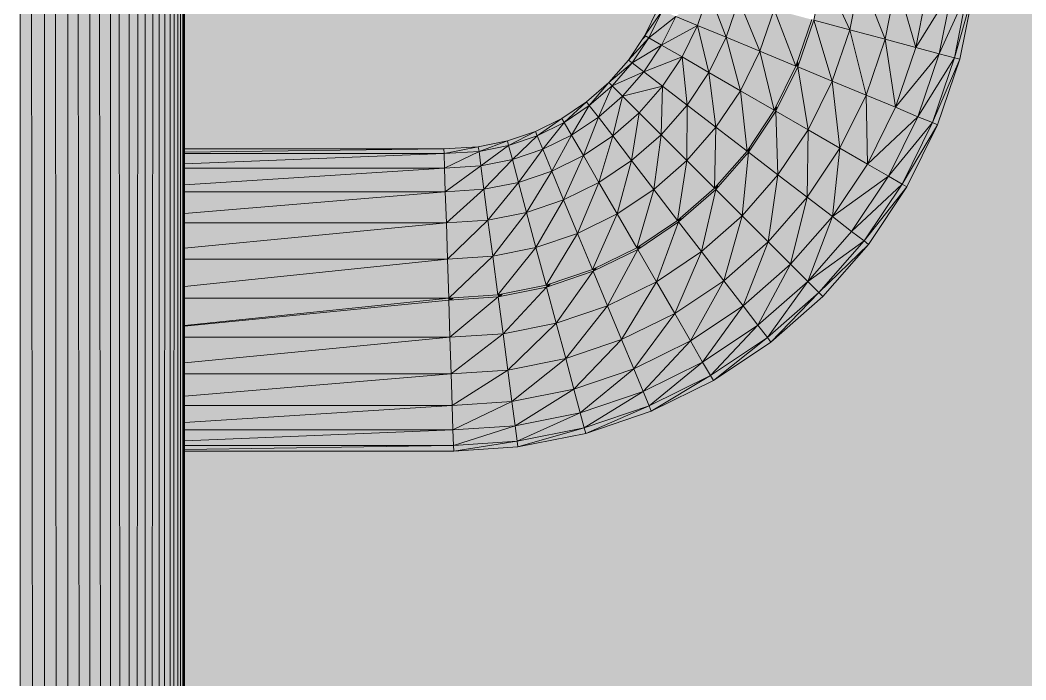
# Model space of a CAD drawing. Header units: millimetres. Extents: x 365175 to 2667127, y -330297 to -162108.
# Drawn here: x 1985250.2 to 1985314.1, y -326649.9 to -326608 of the extents above; entities that cross this region are included whole.
import ezdxf

# ---------------------------------------------------------------- set-up
doc = ezdxf.new("R2010")
doc.units = ezdxf.units.MM
doc.header["$MEASUREMENT"] = 0

# ---------------------------------------------------------------- blocks, each defined once
blk = doc.blocks.new('Élément de coupe_783_2', base_point=(2255931.67, -327094.361))
at = {"linetype": 'Continuous', "lineweight": 0, "true_color": 0x000000}
h = blk.add_hatch(color=18, dxfattribs=at)
h.paths.add_polyline_path([(1985260.66, -325994.361), (1985260.66, -326099.361), (1985272.66, -326099.361), (1985272.66, -326279.361), (1985260.66, -326279.361), (1985260.66, -326616.162), (1985277.148, -326616.162), (1985279.332, -326616.018), (1985281.18, -326615.651), (1985282.968, -326615.046), (1985284.648, -326614.215), (1985286.208, -326613.169), (1985287.624, -326611.929), (1985288.872, -326610.515), (1985289.916, -326608.951), (1985290.744, -326607.264), (1985291.344, -326605.483), (1985291.716, -326603.638), (1985291.86, -326601.447), (1985291.86, -326574.361), (1985289.46, -326574.361), (1985289.46, -326478.361), (1985313.46, -326478.361), (1985313.46, -326574.361), (1985311.06, -326574.361), (1985311.06, -326602.075), (1985310.796, -326606.149), (1985309.932, -326610.462), (1985308.516, -326614.627), (1985306.572, -326618.571), (1985304.136, -326622.227), (1985301.232, -326625.534), (1985297.92, -326628.433), (1985294.272, -326630.877), (1985290.324, -326632.822), (1985286.16, -326634.235), (1985281.852, -326635.093), (1985277.772, -326635.36), (1985260.66, -326635.36), (1985260.66, -327094.361), (1986615.44, -327094.361), (1986615.44, -326938.494), (1986522.111, -326937.548), (1986521.946, -326937.931), (1986462.496, -327009.711), (1986385.226, -327061.801), (1986296.396, -327089.981), (1986203.226, -327091.951), (1986113.276, -327067.561), (1986033.866, -327018.801), (1985971.436, -326949.611), (1985962.91, -326931.876), (1985887.466, -326931.111), (1985763.567, -326940.933), (1985763.146, -326942.851), (1985731.736, -326957.471), (1985647.646, -326952.761), (1985576.446, -326936.941), (1985552.367, -326932.249), (1985544.953, -326930.976), (1985505.366, -326930.961), (1985518.587, -326929.149), (1985503.256, -326930.461), (1985494.726, -326770.151), (1985443.986, -326726.381), (1985443.986, -326726.151), (1985446.763, -326631.145), (1985444.656, -326596.641), (1985516.032, -326577.467), (1985533.385, -326571.601), (1985619.656, -326305.981), (1985659.936, -326238.931), (1985873.876, -326164.161), (1986148.476, -326069.601), (1986517.516, -326018.481), (1986597.936, -326006.251), (1986615.44, -325995.949), (1986615.44, -325994.361), (1985325.46, -325994.361), (1985325.46, -326013.63), (1985326.66, -326013.63), (1985326.66, -326114.795), (1985330.26, -326114.795), (1985330.26, -326306.403), (1985325.46, -326306.403), (1985325.46, -326307.637), (1985306.26, -326307.637), (1985306.26, -326324.05), (1985296.66, -326324.05), (1985296.66, -326097.148), (1985300.26, -326097.148), (1985300.26, -326013.63), (1985301.46, -326013.63), (1985301.46, -325994.361)])
h.paths.add_polyline_path([(1985428.916, -326737.621), (1985429.316, -326725.341), (1985433.606, -326629.821), (1985434.596, -326618.421), (1985439.576, -326622.131), (1985443.896, -326619.521), (1985443.566, -326630.261), (1985441.376, -326730.561), (1985440.626, -326739.351), (1985434.816, -326740.941)], flags=0)
blk = doc.blocks.new('Élément de coupe_818_2', base_point=(2255931.67, -327094.361))
at = {"linetype": 'Continuous', "lineweight": 0, "true_color": 0x000000}
for points in [[(1985250.22, -327094.361), (1985251.627, -327094.361), (1985250.478, -326279.361), (1985250.22, -326279.361)], [(1985251.768, -326279.361), (1985250.478, -326279.361), (1985251.627, -327094.361), (1985251.768, -327094.361)], [(1985251.768, -326279.361), (1985251.768, -327094.361), (1985253.121, -327094.361), (1985252.016, -326279.361)], [(1985253.256, -326279.361), (1985252.016, -326279.361), (1985253.121, -327094.361), (1985253.256, -327094.361)], [(1985253.256, -326279.361), (1985253.256, -327094.361), (1985254.532, -327094.361), (1985253.49, -326279.361)], [(1985253.49, -326279.361), (1985254.532, -327094.361), (1985254.66, -327094.361), (1985254.66, -326279.361)], [(1985254.66, -326279.361), (1985254.66, -327094.361), (1985255.849, -327094.361), (1985254.878, -326279.361)], [(1985255.968, -326279.361), (1985254.878, -326279.361), (1985255.849, -327094.361), (1985255.968, -327094.361)], [(1985255.968, -326279.361), (1985255.968, -327094.361), (1985257.037, -327094.361), (1985256.164, -326279.361)], [(1985256.164, -326279.361), (1985257.037, -327094.361), (1985257.144, -327094.361), (1985257.144, -326279.361)], [(1985257.144, -326279.361), (1985257.144, -327094.361), (1985257.238, -327094.361), (1985258.004, -326279.361)], [(1985257.238, -327094.361), (1985258.176, -327094.361), (1985258.176, -326279.361), (1985258.004, -326279.361)], [(1985258.176, -326279.361), (1985258.176, -327094.361), (1985258.256, -327094.361), (1985258.906, -326279.361)], [(1985258.256, -327094.361), (1985259.052, -327094.361), (1985259.052, -326279.361), (1985258.906, -326279.361)], [(1985259.632, -326279.361), (1985259.052, -326279.361), (1985259.052, -327094.361), (1985259.116, -327094.361)], [(1985259.632, -326279.361), (1985259.116, -327094.361), (1985259.748, -327094.361), (1985259.748, -326279.361)], [(1985259.748, -326279.361), (1985259.748, -327094.361), (1985259.794, -327094.361), (1985260.168, -326279.361)], [(1985260.168, -326279.361), (1985259.794, -327094.361), (1985260.252, -327094.361), (1985260.252, -326279.361)], [(1985260.502, -326279.361), (1985260.252, -326279.361), (1985260.252, -327094.361), (1985260.28, -327094.361)], [(1985260.502, -326279.361), (1985260.28, -327094.361), (1985260.552, -327094.361), (1985260.552, -326279.361)], [(1985260.552, -326279.361), (1985260.562, -327094.361), (1985260.642, -326279.361)], [(1985260.642, -326279.361), (1985260.562, -327094.361), (1985260.66, -327094.361), (1985260.66, -326279.361)]]:
    blk.add_hatch(color=18, dxfattribs=at).paths.add_polyline_path(points)
at = {"color": 7, "linetype": 'Continuous', "lineweight": 20}
for p, q in [((1985250.22, -327094.361), (1985250.22, -326279.361)), ((1985250.478, -326279.361), (1985251.627, -327094.361)), ((1985251.768, -327094.361), (1985251.768, -326279.361)), ((1985252.016, -326279.361), (1985253.121, -327094.361)), ((1985253.256, -327094.361), (1985253.256, -326279.361)), ((1985253.49, -326279.361), (1985254.532, -327094.361)), ((1985254.66, -327094.361), (1985254.66, -326279.361)), ((1985254.878, -326279.361), (1985255.849, -327094.361)), ((1985255.968, -327094.361), (1985255.968, -326279.361)), ((1985256.164, -326279.361), (1985257.037, -327094.361)), ((1985257.144, -327094.361), (1985257.144, -326279.361)), ((1985258.004, -326279.361), (1985257.238, -327094.361)), ((1985258.176, -327094.361), (1985258.176, -326279.361)), ((1985258.906, -326279.361), (1985258.256, -327094.361)), ((1985259.052, -327094.361), (1985259.052, -326279.361)), ((1985259.632, -326279.361), (1985259.116, -327094.361)), ((1985259.748, -327094.361), (1985259.748, -326279.361)), ((1985260.168, -326279.361), (1985259.794, -327094.361)), ((1985260.252, -327094.361), (1985260.252, -326279.361)), ((1985260.502, -326279.361), (1985260.28, -327094.361)), ((1985260.552, -327094.361), (1985260.552, -326279.361)), ((1985260.642, -326279.361), (1985260.562, -327094.361)), ((1985260.66, -327094.361), (1985260.66, -326279.361))]:
    blk.add_line(p, q, dxfattribs=at)
blk = doc.blocks.new('Élément de coupe_823_2', base_point=(2255931.67, -327094.361))
at = {"linetype": 'Continuous', "lineweight": 0, "true_color": 0x000000}
for points in [[(1985302.936, -326608.586), (1985301.256, -326604.894), (1985300.644, -326607.973)], [(1985302.936, -326608.586), (1985303.608, -326605.203), (1985301.256, -326604.894)], [(1985305.18, -326609.19), (1985303.608, -326605.203), (1985302.936, -326608.586)], [(1985303.608, -326605.203), (1985305.18, -326609.19), (1985305.912, -326605.507)], [(1985305.18, -326609.19), (1985307.124, -326609.711), (1985305.912, -326605.507)], [(1985307.916, -326605.77), (1985305.912, -326605.507), (1985307.124, -326609.711)], [(1985307.916, -326605.77), (1985307.124, -326609.711), (1985309.452, -326605.973)], [(1985309.452, -326605.973), (1985307.124, -326609.711), (1985308.624, -326610.113)], [(1985310.436, -326606.102), (1985309.452, -326605.973), (1985308.624, -326610.113)], [(1985293.264, -326608.309), (1985293.984, -326606.19), (1985291.884, -326607.734)], [(1985293.984, -326606.19), (1985293.264, -326608.309), (1985295.088, -326609.064)], [(1985295.088, -326609.064), (1985295.892, -326606.7), (1985293.984, -326606.19)], [(1985309.584, -326610.369), (1985310.436, -326606.102), (1985308.624, -326610.113)], [(1985310.436, -326606.102), (1985309.584, -326610.369), (1985310.796, -326606.149)], [(1985310.796, -326606.149), (1985309.584, -326610.369), (1985309.932, -326610.462)], [(1985291.02, -326607.377), (1985290.744, -326607.264), (1985289.916, -326608.951)], [(1985291.02, -326607.377), (1985290.744, -326607.264), (1985289.916, -326608.951)], [(1985297.224, -326609.947), (1985295.892, -326606.7), (1985295.088, -326609.064)], [(1985298.124, -326607.297), (1985295.892, -326606.7), (1985297.224, -326609.947)], [(1985299.516, -326610.898), (1985298.124, -326607.297), (1985297.224, -326609.947)], [(1985299.516, -326610.898), (1985300.524, -326607.941), (1985298.124, -326607.297)], [(1985290.168, -326609.099), (1985291.02, -326607.377), (1985289.916, -326608.951)], [(1985290.003, -326609.002), (1985291.02, -326607.377), (1985289.916, -326608.951)], [(1985291.884, -326607.734), (1985291.02, -326607.377), (1985290.168, -326609.099)], [(1985290.972, -326609.565), (1985291.884, -326607.734), (1985290.168, -326609.099)], [(1985293.264, -326608.309), (1985291.884, -326607.734), (1985290.972, -326609.565)], [(1985300.524, -326607.941), (1985299.607, -326610.633), (1985299.678, -326610.821), (1985300.644, -326607.973)], [(1985300.524, -326607.941), (1985299.607, -326610.633), (1985299.678, -326610.821), (1985300.644, -326607.973)], [(1985292.28, -326610.316), (1985293.264, -326608.309), (1985290.972, -326609.565)], [(1985293.264, -326608.309), (1985292.28, -326610.316), (1985293.984, -326611.303)], [(1985293.984, -326611.303), (1985295.088, -326609.064), (1985293.264, -326608.309)], [(1985299.636, -326610.945), (1985301.82, -326611.853), (1985300.644, -326607.973)], [(1985300.644, -326607.973), (1985301.82, -326611.853), (1985302.936, -326608.586)], [(1985301.82, -326611.853), (1985303.98, -326612.745), (1985302.936, -326608.586)], [(1985305.18, -326609.19), (1985302.936, -326608.586), (1985303.98, -326612.745)], [(1985290.168, -326609.099), (1985289.916, -326608.951), (1985288.872, -326610.515)], [(1985289.1, -326610.695), (1985290.168, -326609.099), (1985288.872, -326610.515)], [(1985290.972, -326609.565), (1985290.168, -326609.099), (1985289.1, -326610.695)], [(1985290.003, -326609.002), (1985289.916, -326608.951), (1985289.573, -326609.465), (1985289.725, -326609.286)], [(1985295.988, -326612.457), (1985295.088, -326609.064), (1985293.984, -326611.303)], [(1985297.224, -326609.947), (1985295.088, -326609.064), (1985295.988, -326612.457)], [(1985303.98, -326612.745), (1985305.84, -326613.515), (1985305.18, -326609.19)], [(1985307.124, -326609.711), (1985305.18, -326609.19), (1985305.84, -326613.515)], [(1985289.844, -326611.262), (1985290.972, -326609.565), (1985289.1, -326610.695)], [(1985289.844, -326611.262), (1985292.28, -326610.316), (1985290.972, -326609.565)], [(1985307.124, -326609.711), (1985305.84, -326613.515), (1985308.624, -326610.113)], [(1985291.032, -326612.177), (1985292.28, -326610.316), (1985289.844, -326611.262)], [(1985292.28, -326610.316), (1985291.032, -326612.177), (1985292.604, -326613.378)], [(1985292.604, -326613.378), (1985293.984, -326611.303), (1985292.28, -326610.316)], [(1985298.136, -326613.699), (1985297.224, -326609.947), (1985295.988, -326612.457)], [(1985298.136, -326613.699), (1985299.516, -326610.898), (1985297.224, -326609.947)], [(1985308.624, -326610.113), (1985305.84, -326613.515), (1985307.268, -326614.11)], [(1985308.624, -326610.113), (1985307.268, -326614.11), (1985309.584, -326610.369)], [(1985309.584, -326610.369), (1985307.268, -326614.11), (1985308.192, -326614.489)], [(1985308.192, -326614.489), (1985309.932, -326610.462), (1985309.584, -326610.369)], [(1985309.932, -326610.462), (1985308.192, -326614.489), (1985308.516, -326614.627)], [(1985287.624, -326611.929), (1985289.1, -326610.695), (1985288.872, -326610.515)], [(1985289.1, -326610.695), (1985287.624, -326611.929), (1985287.84, -326612.139)], [(1985287.84, -326612.139), (1985289.844, -326611.262), (1985289.1, -326610.695)], [(1985300.296, -326614.946), (1985299.636, -326610.945), (1985298.244, -326613.761)], [(1985299.516, -326610.898), (1985298.261, -326613.445), (1985298.307, -326613.634), (1985299.635, -326610.947)], [(1985299.516, -326610.898), (1985298.261, -326613.445), (1985298.307, -326613.634), (1985299.635, -326610.947)], [(1985299.516, -326610.898), (1985299.636, -326610.945), (1985299.678, -326610.821), (1985299.607, -326610.633)], [(1985299.516, -326610.898), (1985299.636, -326610.945), (1985299.678, -326610.821), (1985299.607, -326610.633)], [(1985300.296, -326614.946), (1985301.82, -326611.853), (1985299.636, -326610.945)], [(1985288.5, -326612.797), (1985289.844, -326611.262), (1985287.84, -326612.139)], [(1985291.032, -326612.177), (1985289.844, -326611.262), (1985288.5, -326612.797)], [(1985294.428, -326614.783), (1985293.984, -326611.303), (1985292.604, -326613.378)], [(1985294.428, -326614.783), (1985295.988, -326612.457), (1985293.984, -326611.303)], [(1985286.388, -326613.404), (1985287.624, -326611.929), (1985286.208, -326613.169)], [(1985286.388, -326613.404), (1985287.84, -326612.139), (1985287.624, -326611.929)], [(1985286.964, -326614.143), (1985287.84, -326612.139), (1985286.388, -326613.404)], [(1985286.964, -326614.143), (1985288.5, -326612.797), (1985287.84, -326612.139)], [(1985289.556, -326613.86), (1985291.032, -326612.177), (1985288.5, -326612.797)], [(1985291.032, -326612.177), (1985289.556, -326613.86), (1985290.948, -326615.255)], [(1985290.948, -326615.255), (1985292.604, -326613.378), (1985291.032, -326612.177)], [(1985302.312, -326616.113), (1985301.82, -326611.853), (1985300.296, -326614.946)], [(1985303.98, -326612.745), (1985301.82, -326611.853), (1985302.312, -326616.113)], [(1985287.876, -326615.336), (1985288.5, -326612.797), (1985286.964, -326614.143)], [(1985287.876, -326615.336), (1985289.556, -326613.86), (1985288.5, -326612.797)], [(1985296.408, -326616.296), (1985295.988, -326612.457), (1985294.428, -326614.783)], [(1985296.408, -326616.296), (1985298.136, -326613.699), (1985295.988, -326612.457)], [(1985304.064, -326617.119), (1985303.98, -326612.745), (1985302.312, -326616.113)], [(1985305.84, -326613.515), (1985303.98, -326612.745), (1985304.064, -326617.119)], [(1985284.792, -326614.471), (1985286.208, -326613.169), (1985284.648, -326614.215)], [(1985286.208, -326613.169), (1985284.792, -326614.471), (1985286.388, -326613.404)], [(1985285.26, -326615.277), (1985286.388, -326613.404), (1985284.792, -326614.471)], [(1985285.26, -326615.277), (1985286.964, -326614.143), (1985286.388, -326613.404)], [(1985292.58, -326616.887), (1985292.604, -326613.378), (1985290.948, -326615.255)], [(1985294.428, -326614.783), (1985292.604, -326613.378), (1985292.58, -326616.887)], [(1985298.136, -326613.699), (1985296.56, -326616.068), (1985296.58, -326616.257), (1985298.244, -326613.761)], [(1985298.136, -326613.699), (1985296.56, -326616.068), (1985296.58, -326616.257), (1985298.244, -326613.761)], [(1985298.137, -326613.698), (1985298.244, -326613.761), (1985298.307, -326613.634), (1985298.261, -326613.445)], [(1985298.137, -326613.698), (1985298.244, -326613.761), (1985298.307, -326613.634), (1985298.261, -326613.445)], [(1985304.064, -326617.119), (1985307.268, -326614.11), (1985305.84, -326613.515)], [(1985283.076, -326615.32), (1985284.648, -326614.215), (1985282.968, -326615.046)], [(1985283.076, -326615.32), (1985284.792, -326614.471), (1985284.648, -326614.215)], [(1985286.016, -326616.579), (1985286.964, -326614.143), (1985285.26, -326615.277)], [(1985286.016, -326616.579), (1985287.876, -326615.336), (1985286.964, -326614.143)], [(1985289.556, -326613.86), (1985287.876, -326615.336), (1985289.076, -326616.901)], [(1985289.076, -326616.901), (1985290.948, -326615.255), (1985289.556, -326613.86)], [(1985296.504, -326616.371), (1985298.376, -326617.815), (1985298.244, -326613.761)], [(1985298.376, -326617.815), (1985300.296, -326614.946), (1985298.244, -326613.761)], [(1985304.064, -326617.119), (1985305.408, -326617.896), (1985307.268, -326614.11)], [(1985307.268, -326614.11), (1985305.408, -326617.896), (1985308.192, -326614.489)], [(1985284.792, -326614.471), (1985283.076, -326615.32), (1985283.436, -326616.18)], [(1985283.436, -326616.18), (1985285.26, -326615.277), (1985284.792, -326614.471)], [(1985292.58, -326616.887), (1985294.344, -326618.645), (1985294.428, -326614.783)], [(1985294.344, -326618.645), (1985296.408, -326616.296), (1985294.428, -326614.783)], [(1985300.236, -326619.234), (1985300.296, -326614.946), (1985298.376, -326617.815)], [(1985302.312, -326616.113), (1985300.296, -326614.946), (1985300.236, -326619.234)], [(1985305.408, -326617.896), (1985306.26, -326618.391), (1985308.192, -326614.489)], [(1985308.192, -326614.489), (1985306.26, -326618.391), (1985308.516, -326614.627)], [(1985306.26, -326618.391), (1985306.572, -326618.571), (1985308.516, -326614.627)], [(1985281.252, -326615.937), (1985282.968, -326615.046), (1985281.18, -326615.651)], [(1985283.076, -326615.32), (1985282.968, -326615.046), (1985281.252, -326615.937)], [(1985281.504, -326616.837), (1985283.076, -326615.32), (1985281.252, -326615.937)], [(1985283.436, -326616.18), (1985283.076, -326615.32), (1985281.504, -326616.837)], [(1985283.436, -326616.18), (1985284.012, -326617.569), (1985285.26, -326615.277)], [(1985284.012, -326617.569), (1985286.016, -326616.579), (1985285.26, -326615.277)], [(1985287.876, -326615.336), (1985286.016, -326616.579), (1985287, -326618.288)], [(1985287, -326618.288), (1985289.076, -326616.901), (1985287.876, -326615.336)], [(1985289.076, -326616.901), (1985290.48, -326618.732), (1985290.948, -326615.255)], [(1985290.48, -326618.732), (1985292.58, -326616.887), (1985290.948, -326615.255)], [(1985260.66, -326616.162), (1985260.66, -326616.367), (1985277.148, -326616.162)], [(1985277.148, -326616.162), (1985260.66, -326616.367), (1985260.66, -326616.457), (1985277.16, -326616.457)], [(1985277.16, -326616.457), (1985279.332, -326616.018), (1985277.148, -326616.162)], [(1985277.16, -326616.457), (1985279.38, -326616.312), (1985279.332, -326616.018)], [(1985279.38, -326616.312), (1985281.18, -326615.651), (1985279.332, -326616.018)], [(1985281.252, -326615.937), (1985281.18, -326615.651), (1985279.38, -326616.312)], [(1985279.38, -326616.312), (1985279.5, -326617.235), (1985281.252, -326615.937)], [(1985279.5, -326617.235), (1985281.504, -326616.837), (1985281.252, -326615.937)], [(1985281.504, -326616.837), (1985281.888, -326618.289), (1985283.436, -326616.18)], [(1985281.888, -326618.289), (1985284.012, -326617.569), (1985283.436, -326616.18)], [(1985296.56, -326616.068), (1985296.407, -326616.298), (1985296.6, -326616.446), (1985296.504, -326616.371), (1985296.58, -326616.257)], [(1985296.56, -326616.068), (1985296.407, -326616.298), (1985296.6, -326616.446), (1985296.504, -326616.371), (1985296.58, -326616.257)], [(1985302.312, -326616.113), (1985300.236, -326619.234), (1985301.832, -326620.459)], [(1985304.064, -326617.119), (1985302.312, -326616.113), (1985301.832, -326620.459)], [(1985260.66, -326616.457), (1985260.66, -326617.104), (1985277.16, -326616.457)], [(1985277.16, -326616.457), (1985260.66, -326617.104), (1985260.66, -326617.386), (1985277.184, -326617.386)], [(1985277.184, -326617.386), (1985279.38, -326616.312), (1985277.16, -326616.457)], [(1985279.5, -326617.235), (1985279.38, -326616.312), (1985277.184, -326617.386)], [(1985279.692, -326618.725), (1985281.504, -326616.837), (1985279.5, -326617.235)], [(1985279.692, -326618.725), (1985281.888, -326618.289), (1985281.504, -326616.837)], [(1985286.016, -326616.579), (1985284.012, -326617.569), (1985284.756, -326619.392)], [(1985284.756, -326619.392), (1985287, -326618.288), (1985286.016, -326616.579)], [(1985288.152, -326620.287), (1985289.076, -326616.901), (1985287, -326618.288)], [(1985290.48, -326618.732), (1985289.076, -326616.901), (1985288.152, -326620.287)], [(1985291.992, -326620.704), (1985292.58, -326616.887), (1985290.48, -326618.732)], [(1985294.344, -326618.645), (1985292.58, -326616.887), (1985291.992, -326620.704)], [(1985294.428, -326618.731), (1985296.108, -326620.408), (1985296.504, -326616.371)], [(1985294.523, -326618.442), (1985294.517, -326618.63), (1985296.504, -326616.372), (1985296.407, -326616.298)], [(1985294.523, -326618.442), (1985294.517, -326618.63), (1985296.504, -326616.372), (1985296.407, -326616.298)], [(1985298.376, -326617.815), (1985296.504, -326616.371), (1985296.108, -326620.408)], [(1985260.66, -326617.386), (1985260.66, -326618.431), (1985277.184, -326617.386)], [(1985277.184, -326617.386), (1985260.66, -326618.431), (1985260.66, -326618.886), (1985277.232, -326618.886)], [(1985277.232, -326618.886), (1985279.5, -326617.235), (1985277.184, -326617.386)], [(1985277.232, -326618.886), (1985279.692, -326618.725), (1985279.5, -326617.235)], [(1985304.064, -326617.119), (1985301.832, -326620.459), (1985305.408, -326617.896)], [(1985284.012, -326617.569), (1985281.888, -326618.289), (1985282.404, -326620.194)], [(1985282.404, -326620.194), (1985284.756, -326619.392), (1985284.012, -326617.569)], [(1985297.752, -326622.057), (1985298.376, -326617.815), (1985296.108, -326620.408)], [(1985300.236, -326619.234), (1985298.376, -326617.815), (1985297.752, -326622.057)], [(1985301.832, -326620.459), (1985303.056, -326621.405), (1985305.408, -326617.896)], [(1985305.408, -326617.896), (1985303.056, -326621.405), (1985306.26, -326618.391)], [(1985279.692, -326618.725), (1985277.232, -326618.886), (1985277.304, -326620.855)], [(1985277.304, -326620.855), (1985279.944, -326620.681), (1985279.692, -326618.725)], [(1985281.888, -326618.289), (1985279.692, -326618.725), (1985279.944, -326620.681)], [(1985279.944, -326620.681), (1985282.404, -326620.194), (1985281.888, -326618.289)], [(1985287, -326618.288), (1985284.756, -326619.392), (1985285.644, -326621.524)], [(1985285.644, -326621.524), (1985288.152, -326620.287), (1985287, -326618.288)], [(1985289.4, -326622.439), (1985290.48, -326618.732), (1985288.152, -326620.287)], [(1985290.48, -326618.732), (1985289.4, -326622.439), (1985291.992, -326620.704)], [(1985293.516, -326622.682), (1985294.428, -326618.731), (1985292.064, -326620.801)], [(1985292.179, -326620.701), (1985294.427, -326618.733), (1985294.341, -326618.647), (1985292.208, -326620.515)], [(1985292.179, -326620.701), (1985294.427, -326618.733), (1985294.341, -326618.647), (1985292.208, -326620.515)], [(1985296.108, -326620.408), (1985294.428, -326618.731), (1985293.516, -326622.682)], [(1985294.341, -326618.647), (1985294.428, -326618.731), (1985294.517, -326618.63), (1985294.523, -326618.442)], [(1985294.341, -326618.647), (1985294.428, -326618.731), (1985294.517, -326618.63), (1985294.523, -326618.442)], [(1985303.056, -326621.405), (1985303.848, -326622.008), (1985306.26, -326618.391)], [(1985306.26, -326618.391), (1985303.848, -326622.008), (1985306.572, -326618.571)], [(1985306.572, -326618.571), (1985303.848, -326622.008), (1985304.136, -326622.227)], [(1985277.232, -326618.886), (1985260.66, -326620.259), (1985260.66, -326620.855), (1985277.304, -326620.855)], [(1985260.66, -326618.886), (1985260.66, -326620.259), (1985277.232, -326618.886)], [(1985282.992, -326622.423), (1985284.756, -326619.392), (1985282.404, -326620.194)], [(1985285.644, -326621.524), (1985284.756, -326619.392), (1985282.992, -326622.423)], [(1985299.18, -326623.48), (1985300.236, -326619.234), (1985297.752, -326622.057)], [(1985299.18, -326623.48), (1985301.832, -326620.459), (1985300.236, -326619.234)], [(1985277.304, -326620.855), (1985277.376, -326623.158), (1985279.944, -326620.681)], [(1985277.376, -326623.158), (1985280.256, -326622.969), (1985279.944, -326620.681)], [(1985280.256, -326622.969), (1985282.404, -326620.194), (1985279.944, -326620.681)], [(1985280.256, -326622.969), (1985282.992, -326622.423), (1985282.404, -326620.194)], [(1985286.592, -326623.821), (1985288.152, -326620.287), (1985285.644, -326621.524)], [(1985286.592, -326623.821), (1985289.4, -326622.439), (1985288.152, -326620.287)], [(1985289.628, -326622.286), (1985289.574, -326622.469), (1985292.07, -326620.797), (1985291.992, -326620.704)], [(1985289.628, -326622.286), (1985289.574, -326622.469), (1985292.07, -326620.797), (1985291.992, -326620.704)], [(1985292.208, -326620.515), (1985291.996, -326620.701), (1985292.07, -326620.797), (1985292.179, -326620.701)], [(1985292.208, -326620.515), (1985291.996, -326620.701), (1985292.07, -326620.797), (1985292.179, -326620.701)], [(1985296.108, -326620.408), (1985293.516, -326622.682), (1985294.932, -326624.533)], [(1985297.752, -326622.057), (1985296.108, -326620.408), (1985294.932, -326624.533)], [(1985301.832, -326620.459), (1985299.18, -326623.48), (1985300.272, -326624.579)], [(1985303.056, -326621.405), (1985301.832, -326620.459), (1985300.272, -326624.579)], [(1985277.304, -326620.855), (1985260.66, -326622.463), (1985260.66, -326623.158), (1985277.376, -326623.158)], [(1985260.66, -326620.855), (1985260.66, -326622.463), (1985277.304, -326620.855)], [(1985290.648, -326624.599), (1985292.064, -326620.801), (1985289.46, -326622.546)], [(1985293.516, -326622.682), (1985292.064, -326620.801), (1985290.648, -326624.599)], [(1985282.992, -326622.423), (1985283.64, -326624.824), (1985285.644, -326621.524)], [(1985286.592, -326623.821), (1985285.644, -326621.524), (1985283.64, -326624.824)], [(1985303.848, -326622.008), (1985303.056, -326621.405), (1985300.272, -326624.579)], [(1985303.848, -326622.008), (1985300.272, -326624.579), (1985300.98, -326625.279)], [(1985304.136, -326622.227), (1985303.848, -326622.008), (1985300.98, -326625.279)], [(1985304.136, -326622.227), (1985303.848, -326622.008), (1985300.98, -326625.279)], [(1985280.58, -326625.434), (1985282.992, -326622.423), (1985280.256, -326622.969)], [(1985280.58, -326625.434), (1985283.64, -326624.824), (1985282.992, -326622.423)], [(1985286.64, -326623.934), (1985287.552, -326626.125), (1985289.46, -326622.546)], [(1985286.845, -326623.696), (1985286.767, -326623.872), (1985289.459, -326622.546), (1985289.398, -326622.44)], [(1985286.845, -326623.696), (1985286.767, -326623.872), (1985289.459, -326622.546), (1985289.398, -326622.44)], [(1985287.552, -326626.125), (1985290.648, -326624.599), (1985289.46, -326622.546)], [(1985289.398, -326622.44), (1985289.46, -326622.546), (1985289.574, -326622.469), (1985289.628, -326622.286)], [(1985289.398, -326622.44), (1985289.46, -326622.546), (1985289.574, -326622.469), (1985289.628, -326622.286)], [(1985297.752, -326622.057), (1985294.932, -326624.533), (1985296.156, -326626.129)], [(1985296.156, -326626.129), (1985299.18, -326623.48), (1985297.752, -326622.057)], [(1985304.136, -326622.227), (1985300.98, -326625.279), (1985301.232, -326625.534)], [(1985304.136, -326622.227), (1985300.98, -326625.279), (1985301.232, -326625.534)], [(1985277.376, -326623.158), (1985260.66, -326624.892), (1985260.66, -326625.638), (1985277.46, -326625.638)], [(1985260.66, -326623.158), (1985260.66, -326624.892), (1985277.376, -326623.158)], [(1985277.46, -326625.638), (1985280.256, -326622.969), (1985277.376, -326623.158)], [(1985280.256, -326622.969), (1985277.46, -326625.638), (1985280.58, -326625.434)], [(1985290.648, -326624.599), (1985291.812, -326626.619), (1985293.516, -326622.682)], [(1985294.932, -326624.533), (1985293.516, -326622.682), (1985291.812, -326626.619)], [(1985283.799, -326624.901), (1985286.64, -326623.934), (1985286.592, -326623.821), (1985283.901, -326624.736)], [(1985283.799, -326624.901), (1985286.64, -326623.934), (1985286.592, -326623.821), (1985283.901, -326624.736)], [(1985286.594, -326623.819), (1985286.641, -326623.934), (1985286.767, -326623.872), (1985286.845, -326623.696)], [(1985286.594, -326623.819), (1985286.641, -326623.934), (1985286.767, -326623.872), (1985286.845, -326623.696)], [(1985299.18, -326623.48), (1985296.156, -326626.129), (1985297.104, -326627.362)], [(1985300.272, -326624.579), (1985299.18, -326623.48), (1985297.104, -326627.362)], [(1985284.288, -326627.233), (1985286.64, -326623.934), (1985283.676, -326624.943)], [(1985284.288, -326627.233), (1985287.552, -326626.125), (1985286.64, -326623.934)], [(1985294.932, -326624.533), (1985291.812, -326626.619), (1985292.82, -326628.361)], [(1985292.82, -326628.361), (1985296.156, -326626.129), (1985294.932, -326624.533)], [(1985280.904, -326627.906), (1985283.676, -326624.943), (1985280.592, -326625.556)], [(1985280.724, -326625.529), (1985283.669, -326624.945), (1985283.637, -326624.825), (1985280.844, -326625.381)], [(1985280.724, -326625.529), (1985283.669, -326624.945), (1985283.637, -326624.825), (1985280.844, -326625.381)], [(1985284.288, -326627.233), (1985283.676, -326624.943), (1985280.904, -326627.906)], [(1985283.637, -326624.825), (1985283.676, -326624.943), (1985283.799, -326624.901), (1985283.901, -326624.736)], [(1985283.637, -326624.825), (1985283.676, -326624.943), (1985283.799, -326624.901), (1985283.901, -326624.736)], [(1985288.44, -326628.279), (1985290.648, -326624.599), (1985287.552, -326626.125)], [(1985291.812, -326626.619), (1985290.648, -326624.599), (1985288.44, -326628.279)], [(1985297.104, -326627.362), (1985297.704, -326628.148), (1985300.272, -326624.579)], [(1985297.104, -326627.362), (1985297.704, -326628.148), (1985300.272, -326624.579)], [(1985300.98, -326625.279), (1985300.272, -326624.579), (1985297.704, -326628.148)], [(1985300.98, -326625.279), (1985300.272, -326624.579), (1985297.704, -326628.148)], [(1985260.66, -326625.638), (1985260.66, -326627.38), (1985277.46, -326625.638)], [(1985277.46, -326625.638), (1985260.66, -326627.38), (1985260.66, -326627.417), (1985277.46, -326625.761)], [(1985277.46, -326625.761), (1985260.66, -326627.417), (1985260.66, -326628.127), (1985277.532, -326628.127)], [(1985277.532, -326628.127), (1985280.592, -326625.556), (1985277.46, -326625.761)], [(1985277.46, -326625.638), (1985277.46, -326625.761), (1985277.599, -326625.752), (1985277.738, -326625.62)], [(1985277.46, -326625.638), (1985277.46, -326625.761), (1985277.599, -326625.752), (1985277.738, -326625.62)], [(1985280.904, -326627.906), (1985280.592, -326625.556), (1985277.532, -326628.127)], [(1985277.599, -326625.752), (1985280.588, -326625.556), (1985280.572, -326625.434), (1985277.738, -326625.62)], [(1985277.599, -326625.752), (1985280.588, -326625.556), (1985280.572, -326625.434), (1985277.738, -326625.62)], [(1985280.572, -326625.434), (1985280.592, -326625.556), (1985280.724, -326625.529), (1985280.844, -326625.381)], [(1985280.572, -326625.434), (1985280.592, -326625.556), (1985280.724, -326625.529), (1985280.844, -326625.381)], [(1985297.92, -326628.433), (1985300.98, -326625.279), (1985297.704, -326628.148)], [(1985297.92, -326628.433), (1985300.98, -326625.279), (1985297.704, -326628.148)], [(1985301.232, -326625.534), (1985300.98, -326625.279), (1985297.92, -326628.433)], [(1985301.232, -326625.534), (1985300.98, -326625.279), (1985297.92, -326628.433)], [(1985287.552, -326626.125), (1985284.288, -326627.233), (1985284.888, -326629.486)], [(1985288.44, -326628.279), (1985287.552, -326626.125), (1985284.888, -326629.486)], [(1985296.156, -326626.129), (1985292.82, -326628.361), (1985293.588, -326629.707)], [(1985297.104, -326627.362), (1985296.156, -326626.129), (1985293.588, -326629.707)], [(1985291.812, -326626.619), (1985288.44, -326628.279), (1985289.208, -326630.138)], [(1985292.82, -326628.361), (1985291.812, -326626.619), (1985289.208, -326630.138)], [(1985284.288, -326627.233), (1985280.904, -326627.906), (1985281.204, -326630.219)], [(1985284.888, -326629.486), (1985284.288, -326627.233), (1985281.204, -326630.219)], [(1985294.092, -326630.565), (1985297.104, -326627.362), (1985293.588, -326629.707)], [(1985294.092, -326630.565), (1985297.104, -326627.362), (1985293.588, -326629.707)], [(1985297.704, -326628.148), (1985297.104, -326627.362), (1985294.092, -326630.565)], [(1985297.704, -326628.148), (1985297.104, -326627.362), (1985294.092, -326630.565)], [(1985277.532, -326628.127), (1985260.66, -326629.758), (1985260.66, -326630.454), (1985277.616, -326630.454)], [(1985260.66, -326628.127), (1985260.66, -326629.758), (1985277.532, -326628.127)], [(1985277.532, -326628.127), (1985277.616, -326630.454), (1985280.904, -326627.906)], [(1985277.616, -326630.454), (1985281.204, -326630.219), (1985280.904, -326627.906)], [(1985288.44, -326628.279), (1985284.888, -326629.486), (1985285.404, -326631.43)], [(1985285.404, -326631.43), (1985289.208, -326630.138), (1985288.44, -326628.279)], [(1985292.82, -326628.361), (1985289.208, -326630.138), (1985289.808, -326631.574)], [(1985293.588, -326629.707), (1985292.82, -326628.361), (1985289.808, -326631.574)], [(1985297.704, -326628.148), (1985294.092, -326630.565), (1985294.272, -326630.877)], [(1985297.704, -326628.148), (1985294.092, -326630.565), (1985294.272, -326630.877)], [(1985297.92, -326628.433), (1985297.704, -326628.148), (1985294.272, -326630.877)], [(1985297.92, -326628.433), (1985297.704, -326628.148), (1985294.272, -326630.877)], [(1985284.888, -326629.486), (1985281.204, -326630.219), (1985281.468, -326632.213)], [(1985285.404, -326631.43), (1985284.888, -326629.486), (1985281.468, -326632.213)], [(1985277.676, -326632.462), (1985281.204, -326630.219), (1985277.616, -326630.454)], [(1985281.468, -326632.213), (1985281.204, -326630.219), (1985277.676, -326632.462)], [(1985289.208, -326630.138), (1985285.404, -326631.43), (1985285.812, -326632.931)], [(1985289.208, -326630.138), (1985285.404, -326631.43), (1985285.812, -326632.931)], [(1985289.808, -326631.574), (1985289.208, -326630.138), (1985285.812, -326632.931)], [(1985289.808, -326631.574), (1985289.208, -326630.138), (1985285.812, -326632.931)], [(1985290.192, -326632.489), (1985293.588, -326629.707), (1985289.808, -326631.574)], [(1985290.192, -326632.489), (1985293.588, -326629.707), (1985289.808, -326631.574)], [(1985294.092, -326630.565), (1985293.588, -326629.707), (1985290.192, -326632.489)], [(1985294.092, -326630.565), (1985293.588, -326629.707), (1985290.192, -326632.489)], [(1985277.616, -326630.454), (1985260.66, -326631.863), (1985260.66, -326632.462), (1985277.676, -326632.462)], [(1985260.66, -326630.454), (1985260.66, -326631.863), (1985277.616, -326630.454)], [(1985294.092, -326630.565), (1985290.192, -326632.489), (1985290.324, -326632.822)], [(1985294.092, -326630.565), (1985290.192, -326632.489), (1985290.324, -326632.822)], [(1985294.272, -326630.877), (1985294.092, -326630.565), (1985290.324, -326632.822)], [(1985294.272, -326630.877), (1985294.092, -326630.565), (1985290.324, -326632.822)], [(1985285.404, -326631.43), (1985281.468, -326632.213), (1985281.672, -326633.754)], [(1985285.404, -326631.43), (1985281.468, -326632.213), (1985281.672, -326633.754)], [(1985285.812, -326632.931), (1985285.404, -326631.43), (1985281.672, -326633.754)], [(1985285.812, -326632.931), (1985285.404, -326631.43), (1985281.672, -326633.754)], [(1985286.064, -326633.888), (1985289.808, -326631.574), (1985285.812, -326632.931)], [(1985286.064, -326633.888), (1985289.808, -326631.574), (1985285.812, -326632.931)], [(1985290.192, -326632.489), (1985289.808, -326631.574), (1985286.064, -326633.888)], [(1985290.192, -326632.489), (1985289.808, -326631.574), (1985286.064, -326633.888)], [(1985281.468, -326632.213), (1985277.676, -326632.462), (1985277.724, -326634.013)], [(1985281.468, -326632.213), (1985277.676, -326632.462), (1985277.724, -326634.013)], [(1985277.724, -326634.013), (1985281.672, -326633.754), (1985281.468, -326632.213)], [(1985277.724, -326634.013), (1985281.672, -326633.754), (1985281.468, -326632.213)], [(1985277.676, -326632.462), (1985260.66, -326633.552), (1985260.66, -326634.013), (1985277.724, -326634.013)], [(1985277.676, -326632.462), (1985260.66, -326633.552), (1985260.66, -326634.013), (1985277.724, -326634.013)], [(1985260.66, -326632.462), (1985260.66, -326633.552), (1985277.676, -326632.462)], [(1985260.66, -326632.462), (1985260.66, -326633.552), (1985277.676, -326632.462)], [(1985290.192, -326632.489), (1985286.064, -326633.888), (1985286.16, -326634.235)], [(1985290.192, -326632.489), (1985286.064, -326633.888), (1985286.16, -326634.235)], [(1985290.324, -326632.822), (1985290.192, -326632.489), (1985286.16, -326634.235)], [(1985290.324, -326632.822), (1985290.192, -326632.489), (1985286.16, -326634.235)], [(1985281.672, -326633.754), (1985281.804, -326634.737), (1985285.812, -326632.931)], [(1985281.672, -326633.754), (1985281.804, -326634.737), (1985285.812, -326632.931)], [(1985286.064, -326633.888), (1985285.812, -326632.931), (1985281.804, -326634.737)], [(1985286.064, -326633.888), (1985285.812, -326632.931), (1985281.804, -326634.737)], [(1985277.724, -326634.013), (1985260.66, -326634.708), (1985260.66, -326635.001), (1985277.76, -326635.001)], [(1985277.724, -326634.013), (1985260.66, -326634.708), (1985260.66, -326635.001), (1985277.76, -326635.001)], [(1985260.66, -326634.013), (1985260.66, -326634.708), (1985277.724, -326634.013)], [(1985260.66, -326634.013), (1985260.66, -326634.708), (1985277.724, -326634.013)], [(1985277.76, -326635.001), (1985281.672, -326633.754), (1985277.724, -326634.013)], [(1985277.76, -326635.001), (1985281.672, -326633.754), (1985277.724, -326634.013)], [(1985281.804, -326634.737), (1985281.672, -326633.754), (1985277.76, -326635.001)], [(1985281.804, -326634.737), (1985281.672, -326633.754), (1985277.76, -326635.001)], [(1985281.852, -326635.093), (1985286.064, -326633.888), (1985281.804, -326634.737)], [(1985281.852, -326635.093), (1985286.064, -326633.888), (1985281.804, -326634.737)], [(1985286.16, -326634.235), (1985286.064, -326633.888), (1985281.852, -326635.093)], [(1985286.16, -326634.235), (1985286.064, -326633.888), (1985281.852, -326635.093)], [(1985281.804, -326634.737), (1985277.76, -326635.001), (1985277.772, -326635.36)], [(1985281.804, -326634.737), (1985277.76, -326635.001), (1985277.772, -326635.36)], [(1985281.852, -326635.093), (1985281.804, -326634.737), (1985277.772, -326635.36)], [(1985281.852, -326635.093), (1985281.804, -326634.737), (1985277.772, -326635.36)], [(1985277.76, -326635.001), (1985260.66, -326635.254), (1985260.66, -326635.36), (1985277.772, -326635.36)], [(1985277.76, -326635.001), (1985260.66, -326635.254), (1985260.66, -326635.36), (1985277.772, -326635.36)], [(1985260.66, -326635.001), (1985260.66, -326635.254), (1985277.76, -326635.001)], [(1985260.66, -326635.001), (1985260.66, -326635.254), (1985277.76, -326635.001)]]:
    blk.add_hatch(color=18, dxfattribs=at).paths.add_polyline_path(points)
at = {"color": 7, "linetype": 'Continuous', "lineweight": 20}
for p, q in [((1985300.644, -326607.973), (1985301.256, -326604.894)), ((1985301.256, -326604.894), (1985302.936, -326608.586)), ((1985302.936, -326608.586), (1985303.608, -326605.203)), ((1985303.608, -326605.203), (1985305.18, -326609.19)), ((1985305.18, -326609.19), (1985305.912, -326605.507)), ((1985305.912, -326605.507), (1985307.124, -326609.711)), ((1985307.124, -326609.711), (1985307.916, -326605.77)), ((1985309.452, -326605.973), (1985307.124, -326609.711)), ((1985308.624, -326610.113), (1985309.452, -326605.973)), ((1985293.264, -326608.309), (1985293.984, -326606.19)), ((1985293.984, -326606.19), (1985295.088, -326609.064)), ((1985310.436, -326606.102), (1985308.624, -326610.113)), ((1985309.584, -326610.369), (1985310.436, -326606.102)), ((1985310.796, -326606.149), (1985309.584, -326610.369)), ((1985309.932, -326610.462), (1985310.796, -326606.149)), ((1985290.744, -326607.264), (1985289.916, -326608.951)), ((1985295.088, -326609.064), (1985295.892, -326606.7)), ((1985295.892, -326606.7), (1985297.224, -326609.947)), ((1985297.224, -326609.947), (1985298.124, -326607.297)), ((1985298.124, -326607.297), (1985299.516, -326610.898)), ((1985291.02, -326607.377), (1985289.916, -326608.951)), ((1985291.02, -326607.377), (1985290.168, -326609.099)), ((1985291.884, -326607.734), (1985290.168, -326609.099)), ((1985290.972, -326609.565), (1985291.884, -326607.734)), ((1985293.264, -326608.309), (1985291.884, -326607.734)), ((1985300.524, -326607.941), (1985299.516, -326610.898)), ((1985293.264, -326608.309), (1985290.972, -326609.565)), ((1985292.28, -326610.316), (1985293.264, -326608.309)), ((1985295.088, -326609.064), (1985293.264, -326608.309)), ((1985293.264, -326608.309), (1985293.984, -326611.303)), ((1985299.636, -326610.945), (1985300.644, -326607.973)), ((1985300.644, -326607.973), (1985301.82, -326611.853)), ((1985302.936, -326608.586), (1985300.644, -326607.973)), ((1985301.82, -326611.853), (1985302.936, -326608.586)), ((1985305.18, -326609.19), (1985302.936, -326608.586)), ((1985302.936, -326608.586), (1985303.98, -326612.745)), ((1985289.916, -326608.951), (1985288.872, -326610.515)), ((1985290.168, -326609.099), (1985288.872, -326610.515)), ((1985290.168, -326609.099), (1985289.1, -326610.695)), ((1985290.168, -326609.099), (1985289.916, -326608.951)), ((1985290.972, -326609.565), (1985290.168, -326609.099)), ((1985293.984, -326611.303), (1985295.088, -326609.064)), ((1985297.224, -326609.947), (1985295.088, -326609.064)), ((1985295.088, -326609.064), (1985295.988, -326612.457)), ((1985303.98, -326612.745), (1985305.18, -326609.19)), ((1985307.124, -326609.711), (1985305.18, -326609.19)), ((1985305.18, -326609.19), (1985305.84, -326613.515)), ((1985290.972, -326609.565), (1985289.1, -326610.695)), ((1985289.844, -326611.262), (1985290.972, -326609.565)), ((1985292.28, -326610.316), (1985290.972, -326609.565)), ((1985305.84, -326613.515), (1985307.124, -326609.711)), ((1985308.624, -326610.113), (1985307.124, -326609.711)), ((1985292.28, -326610.316), (1985289.844, -326611.262)), ((1985291.032, -326612.177), (1985292.28, -326610.316)), ((1985293.984, -326611.303), (1985292.28, -326610.316)), ((1985292.28, -326610.316), (1985292.604, -326613.378)), ((1985295.988, -326612.457), (1985297.224, -326609.947)), ((1985297.224, -326609.947), (1985298.136, -326613.699)), ((1985299.516, -326610.898), (1985297.224, -326609.947)), ((1985308.624, -326610.113), (1985305.84, -326613.515)), ((1985307.268, -326614.11), (1985308.624, -326610.113)), ((1985309.584, -326610.369), (1985307.268, -326614.11)), ((1985308.192, -326614.489), (1985309.584, -326610.369)), ((1985309.932, -326610.462), (1985308.192, -326614.489)), ((1985308.516, -326614.627), (1985309.932, -326610.462)), ((1985309.584, -326610.369), (1985308.624, -326610.113)), ((1985309.932, -326610.462), (1985309.584, -326610.369)), ((1985288.872, -326610.515), (1985287.624, -326611.929)), ((1985289.1, -326610.695), (1985287.624, -326611.929)), ((1985289.1, -326610.695), (1985287.84, -326612.139)), ((1985289.1, -326610.695), (1985288.872, -326610.515)), ((1985289.844, -326611.262), (1985289.1, -326610.695)), ((1985299.516, -326610.898), (1985298.136, -326613.699)), ((1985298.244, -326613.761), (1985299.636, -326610.945)), ((1985299.678, -326610.821), (1985299.607, -326610.633)), ((1985301.82, -326611.853), (1985299.636, -326610.945)), ((1985299.636, -326610.945), (1985300.296, -326614.946)), ((1985289.844, -326611.262), (1985287.84, -326612.139)), ((1985288.5, -326612.797), (1985289.844, -326611.262)), ((1985291.032, -326612.177), (1985289.844, -326611.262)), ((1985292.604, -326613.378), (1985293.984, -326611.303)), ((1985295.988, -326612.457), (1985293.984, -326611.303)), ((1985293.984, -326611.303), (1985294.428, -326614.783)), ((1985287.624, -326611.929), (1985286.208, -326613.169)), ((1985287.624, -326611.929), (1985286.388, -326613.404)), ((1985287.84, -326612.139), (1985286.388, -326613.404)), ((1985287.84, -326612.139), (1985286.964, -326614.143)), ((1985287.84, -326612.139), (1985287.624, -326611.929)), ((1985288.5, -326612.797), (1985287.84, -326612.139)), ((1985291.032, -326612.177), (1985288.5, -326612.797)), ((1985289.556, -326613.86), (1985291.032, -326612.177)), ((1985291.032, -326612.177), (1985290.948, -326615.255)), ((1985292.604, -326613.378), (1985291.032, -326612.177)), ((1985300.296, -326614.946), (1985301.82, -326611.853)), ((1985303.98, -326612.745), (1985301.82, -326611.853)), ((1985301.82, -326611.853), (1985302.312, -326616.113)), ((1985286.964, -326614.143), (1985288.5, -326612.797)), ((1985288.5, -326612.797), (1985287.876, -326615.336)), ((1985289.556, -326613.86), (1985288.5, -326612.797)), ((1985294.428, -326614.783), (1985295.988, -326612.457)), ((1985298.136, -326613.699), (1985295.988, -326612.457)), ((1985295.988, -326612.457), (1985296.408, -326616.296)), ((1985302.312, -326616.113), (1985303.98, -326612.745)), ((1985305.84, -326613.515), (1985303.98, -326612.745)), ((1985303.98, -326612.745), (1985304.064, -326617.119)), ((1985286.208, -326613.169), (1985284.648, -326614.215)), ((1985286.208, -326613.169), (1985284.792, -326614.471)), ((1985286.388, -326613.404), (1985284.792, -326614.471)), ((1985286.388, -326613.404), (1985285.26, -326615.277)), ((1985286.388, -326613.404), (1985286.208, -326613.169)), ((1985286.964, -326614.143), (1985286.388, -326613.404)), ((1985290.948, -326615.255), (1985292.604, -326613.378)), ((1985292.604, -326613.378), (1985292.58, -326616.887)), ((1985294.428, -326614.783), (1985292.604, -326613.378)), ((1985298.136, -326613.699), (1985296.408, -326616.296)), ((1985298.307, -326613.634), (1985298.261, -326613.445)), ((1985304.064, -326617.119), (1985305.84, -326613.515)), ((1985307.268, -326614.11), (1985305.84, -326613.515)), ((1985284.648, -326614.215), (1985282.968, -326615.046)), ((1985284.648, -326614.215), (1985283.076, -326615.32)), ((1985284.792, -326614.471), (1985284.648, -326614.215)), ((1985285.26, -326615.277), (1985286.964, -326614.143)), ((1985286.964, -326614.143), (1985286.016, -326616.579)), ((1985287.876, -326615.336), (1985286.964, -326614.143)), ((1985287.876, -326615.336), (1985289.556, -326613.86)), ((1985289.556, -326613.86), (1985289.076, -326616.901)), ((1985290.948, -326615.255), (1985289.556, -326613.86)), ((1985296.504, -326616.371), (1985298.244, -326613.761)), ((1985300.296, -326614.946), (1985298.244, -326613.761)), ((1985298.244, -326613.761), (1985298.376, -326617.815)), ((1985307.268, -326614.11), (1985304.064, -326617.119)), ((1985305.408, -326617.896), (1985307.268, -326614.11)), ((1985308.192, -326614.489), (1985307.268, -326614.11)), ((1985284.792, -326614.471), (1985283.076, -326615.32)), ((1985284.792, -326614.471), (1985283.436, -326616.18)), ((1985285.26, -326615.277), (1985284.792, -326614.471)), ((1985292.58, -326616.887), (1985294.428, -326614.783)), ((1985294.428, -326614.783), (1985294.344, -326618.645)), ((1985296.408, -326616.296), (1985294.428, -326614.783)), ((1985298.376, -326617.815), (1985300.296, -326614.946)), ((1985300.296, -326614.946), (1985300.236, -326619.234)), ((1985302.312, -326616.113), (1985300.296, -326614.946)), ((1985308.192, -326614.489), (1985305.408, -326617.896)), ((1985306.26, -326618.391), (1985308.192, -326614.489)), ((1985308.516, -326614.627), (1985306.26, -326618.391)), ((1985306.572, -326618.571), (1985308.516, -326614.627)), ((1985308.516, -326614.627), (1985308.192, -326614.489)), ((1985282.968, -326615.046), (1985281.18, -326615.651)), ((1985282.968, -326615.046), (1985281.252, -326615.937)), ((1985283.076, -326615.32), (1985281.252, -326615.937)), ((1985283.076, -326615.32), (1985281.504, -326616.837)), ((1985283.076, -326615.32), (1985282.968, -326615.046)), ((1985283.436, -326616.18), (1985283.076, -326615.32)), ((1985283.436, -326616.18), (1985285.26, -326615.277)), ((1985285.26, -326615.277), (1985284.012, -326617.569)), ((1985286.016, -326616.579), (1985285.26, -326615.277)), ((1985286.016, -326616.579), (1985287.876, -326615.336)), ((1985287.876, -326615.336), (1985287, -326618.288)), ((1985289.076, -326616.901), (1985287.876, -326615.336)), ((1985289.076, -326616.901), (1985290.948, -326615.255)), ((1985290.948, -326615.255), (1985290.48, -326618.732)), ((1985292.58, -326616.887), (1985290.948, -326615.255)), ((1985277.148, -326616.162), (1985260.66, -326616.367)), ((1985277.148, -326616.162), (1985260.66, -326616.162)), ((1985279.332, -326616.018), (1985277.148, -326616.162)), ((1985277.16, -326616.457), (1985277.148, -326616.162)), ((1985279.332, -326616.018), (1985277.16, -326616.457)), ((1985281.18, -326615.651), (1985279.332, -326616.018)), ((1985279.38, -326616.312), (1985279.332, -326616.018)), ((1985281.18, -326615.651), (1985279.38, -326616.312)), ((1985281.252, -326615.937), (1985279.38, -326616.312)), ((1985281.252, -326615.937), (1985279.5, -326617.235)), ((1985281.252, -326615.937), (1985281.18, -326615.651)), ((1985281.504, -326616.837), (1985281.252, -326615.937)), ((1985281.504, -326616.837), (1985283.436, -326616.18)), ((1985283.436, -326616.18), (1985281.888, -326618.289)), ((1985284.012, -326617.569), (1985283.436, -326616.18)), ((1985296.58, -326616.257), (1985296.56, -326616.068)), ((1985300.236, -326619.234), (1985302.312, -326616.113)), ((1985302.312, -326616.113), (1985301.832, -326620.459)), ((1985304.064, -326617.119), (1985302.312, -326616.113)), ((1985277.16, -326616.457), (1985260.66, -326616.457)), ((1985277.16, -326616.457), (1985260.66, -326617.104)), ((1985279.38, -326616.312), (1985277.16, -326616.457)), ((1985277.184, -326617.386), (1985277.16, -326616.457)), ((1985279.38, -326616.312), (1985277.184, -326617.386)), ((1985279.5, -326617.235), (1985279.38, -326616.312)), ((1985279.5, -326617.235), (1985281.504, -326616.837)), ((1985281.504, -326616.837), (1985279.692, -326618.725)), ((1985281.888, -326618.289), (1985281.504, -326616.837)), ((1985284.012, -326617.569), (1985286.016, -326616.579)), ((1985286.016, -326616.579), (1985284.756, -326619.392)), ((1985287, -326618.288), (1985286.016, -326616.579)), ((1985287, -326618.288), (1985289.076, -326616.901)), ((1985289.076, -326616.901), (1985288.152, -326620.287)), ((1985290.48, -326618.732), (1985289.076, -326616.901)), ((1985290.48, -326618.732), (1985292.58, -326616.887)), ((1985292.58, -326616.887), (1985291.992, -326620.704)), ((1985294.344, -326618.645), (1985292.58, -326616.887)), ((1985296.408, -326616.296), (1985294.344, -326618.645)), ((1985294.428, -326618.731), (1985296.504, -326616.371)), ((1985296.504, -326616.371), (1985296.108, -326620.408)), ((1985298.376, -326617.815), (1985296.504, -326616.371)), ((1985277.184, -326617.386), (1985260.66, -326618.431)), ((1985260.66, -326617.386), (1985277.184, -326617.386)), ((1985277.184, -326617.386), (1985279.5, -326617.235)), ((1985277.232, -326618.886), (1985277.184, -326617.386)), ((1985279.5, -326617.235), (1985277.232, -326618.886)), ((1985279.692, -326618.725), (1985279.5, -326617.235)), ((1985301.832, -326620.459), (1985304.064, -326617.119)), ((1985305.408, -326617.896), (1985304.064, -326617.119)), ((1985281.888, -326618.289), (1985284.012, -326617.569)), ((1985284.012, -326617.569), (1985282.404, -326620.194)), ((1985284.756, -326619.392), (1985284.012, -326617.569)), ((1985296.108, -326620.408), (1985298.376, -326617.815)), ((1985298.376, -326617.815), (1985297.752, -326622.057)), ((1985300.236, -326619.234), (1985298.376, -326617.815)), ((1985305.408, -326617.896), (1985301.832, -326620.459)), ((1985303.056, -326621.405), (1985305.408, -326617.896)), ((1985306.26, -326618.391), (1985305.408, -326617.896)), ((1985277.232, -326618.886), (1985279.692, -326618.725)), ((1985279.692, -326618.725), (1985277.304, -326620.855)), ((1985279.692, -326618.725), (1985281.888, -326618.289)), ((1985279.944, -326620.681), (1985279.692, -326618.725)), ((1985281.888, -326618.289), (1985279.944, -326620.681)), ((1985282.404, -326620.194), (1985281.888, -326618.289)), ((1985284.756, -326619.392), (1985287, -326618.288)), ((1985287, -326618.288), (1985285.644, -326621.524)), ((1985288.152, -326620.287), (1985287, -326618.288)), ((1985288.152, -326620.287), (1985290.48, -326618.732)), ((1985290.48, -326618.732), (1985289.4, -326622.439)), ((1985291.992, -326620.704), (1985290.48, -326618.732)), ((1985294.344, -326618.645), (1985291.992, -326620.704)), ((1985292.064, -326620.801), (1985294.428, -326618.731)), ((1985294.428, -326618.731), (1985293.516, -326622.682)), ((1985296.108, -326620.408), (1985294.428, -326618.731)), ((1985294.517, -326618.63), (1985294.523, -326618.442)), ((1985306.26, -326618.391), (1985303.056, -326621.405)), ((1985303.848, -326622.008), (1985306.26, -326618.391)), ((1985306.572, -326618.571), (1985303.848, -326622.008)), ((1985304.136, -326622.227), (1985306.572, -326618.571)), ((1985306.572, -326618.571), (1985306.26, -326618.391)), ((1985260.66, -326618.886), (1985277.232, -326618.886)), ((1985277.232, -326618.886), (1985260.66, -326620.259)), ((1985277.304, -326620.855), (1985277.232, -326618.886)), ((1985282.404, -326620.194), (1985284.756, -326619.392)), ((1985284.756, -326619.392), (1985282.992, -326622.423)), ((1985285.644, -326621.524), (1985284.756, -326619.392)), ((1985297.752, -326622.057), (1985300.236, -326619.234)), ((1985300.236, -326619.234), (1985299.18, -326623.48)), ((1985301.832, -326620.459), (1985300.236, -326619.234)), ((1985277.304, -326620.855), (1985279.944, -326620.681)), ((1985279.944, -326620.681), (1985277.376, -326623.158)), ((1985279.944, -326620.681), (1985282.404, -326620.194)), ((1985280.256, -326622.969), (1985279.944, -326620.681)), ((1985282.404, -326620.194), (1985280.256, -326622.969)), ((1985282.992, -326622.423), (1985282.404, -326620.194)), ((1985285.644, -326621.524), (1985288.152, -326620.287)), ((1985288.152, -326620.287), (1985286.592, -326623.821)), ((1985289.4, -326622.439), (1985288.152, -326620.287)), ((1985291.992, -326620.704), (1985289.4, -326622.439)), ((1985292.179, -326620.701), (1985292.208, -326620.515)), ((1985293.516, -326622.682), (1985296.108, -326620.408)), ((1985296.108, -326620.408), (1985294.932, -326624.533)), ((1985297.752, -326622.057), (1985296.108, -326620.408)), ((1985299.18, -326623.48), (1985301.832, -326620.459)), ((1985301.832, -326620.459), (1985300.272, -326624.579)), ((1985303.056, -326621.405), (1985301.832, -326620.459)), ((1985277.304, -326620.855), (1985260.66, -326622.463)), ((1985260.66, -326620.855), (1985277.304, -326620.855)), ((1985277.376, -326623.158), (1985277.304, -326620.855)), ((1985289.46, -326622.546), (1985292.064, -326620.801)), ((1985292.064, -326620.801), (1985290.648, -326624.599)), ((1985293.516, -326622.682), (1985292.064, -326620.801)), ((1985282.992, -326622.423), (1985285.644, -326621.524)), ((1985285.644, -326621.524), (1985283.64, -326624.824)), ((1985286.592, -326623.821), (1985285.644, -326621.524)), ((1985300.272, -326624.579), (1985303.056, -326621.405)), ((1985303.848, -326622.008), (1985300.272, -326624.579)), ((1985300.98, -326625.279), (1985303.848, -326622.008)), ((1985303.848, -326622.008), (1985303.056, -326621.405)), ((1985304.136, -326622.227), (1985303.848, -326622.008)), ((1985280.256, -326622.969), (1985282.992, -326622.423)), ((1985282.992, -326622.423), (1985280.58, -326625.434)), ((1985283.64, -326624.824), (1985282.992, -326622.423)), ((1985289.4, -326622.439), (1985286.592, -326623.821)), ((1985286.64, -326623.934), (1985289.46, -326622.546)), ((1985289.46, -326622.546), (1985287.552, -326626.125)), ((1985290.648, -326624.599), (1985289.46, -326622.546)), ((1985289.574, -326622.469), (1985289.628, -326622.286)), ((1985294.932, -326624.533), (1985297.752, -326622.057)), ((1985297.752, -326622.057), (1985296.156, -326626.129)), ((1985299.18, -326623.48), (1985297.752, -326622.057)), ((1985304.136, -326622.227), (1985300.98, -326625.279)), ((1985301.232, -326625.534), (1985304.136, -326622.227)), ((1985260.66, -326623.158), (1985277.376, -326623.158)), ((1985277.376, -326623.158), (1985260.66, -326624.892)), ((1985277.376, -326623.158), (1985280.256, -326622.969)), ((1985277.46, -326625.638), (1985277.376, -326623.158)), ((1985280.256, -326622.969), (1985277.46, -326625.638)), ((1985280.58, -326625.434), (1985280.256, -326622.969)), ((1985290.648, -326624.599), (1985293.516, -326622.682)), ((1985293.516, -326622.682), (1985291.812, -326626.619)), ((1985294.932, -326624.533), (1985293.516, -326622.682)), ((1985286.592, -326623.821), (1985283.64, -326624.824)), ((1985286.767, -326623.872), (1985286.845, -326623.696)), ((1985296.156, -326626.129), (1985299.18, -326623.48)), ((1985299.18, -326623.48), (1985297.104, -326627.362)), ((1985300.272, -326624.579), (1985299.18, -326623.48)), ((1985283.676, -326624.943), (1985286.64, -326623.934)), ((1985286.64, -326623.934), (1985284.288, -326627.233)), ((1985287.552, -326626.125), (1985286.64, -326623.934)), ((1985291.812, -326626.619), (1985294.932, -326624.533)), ((1985294.932, -326624.533), (1985292.82, -326628.361)), ((1985296.156, -326626.129), (1985294.932, -326624.533)), ((1985283.64, -326624.824), (1985280.58, -326625.434)), ((1985280.592, -326625.556), (1985283.676, -326624.943)), ((1985283.676, -326624.943), (1985280.904, -326627.906)), ((1985284.288, -326627.233), (1985283.676, -326624.943)), ((1985283.799, -326624.901), (1985283.901, -326624.736)), ((1985287.552, -326626.125), (1985290.648, -326624.599)), ((1985290.648, -326624.599), (1985288.44, -326628.279)), ((1985291.812, -326626.619), (1985290.648, -326624.599)), ((1985297.104, -326627.362), (1985300.272, -326624.579)), ((1985297.704, -326628.148), (1985300.272, -326624.579)), ((1985300.98, -326625.279), (1985300.272, -326624.579)), ((1985277.46, -326625.638), (1985260.66, -326627.38)), ((1985260.66, -326625.638), (1985277.46, -326625.638)), ((1985277.46, -326625.761), (1985260.66, -326627.417)), ((1985280.58, -326625.434), (1985277.46, -326625.638)), ((1985277.46, -326625.761), (1985280.592, -326625.556)), ((1985277.46, -326625.638), (1985277.46, -326625.761)), ((1985277.532, -326628.127), (1985277.46, -326625.761)), ((1985280.592, -326625.556), (1985277.532, -326628.127)), ((1985277.599, -326625.752), (1985277.738, -326625.62)), ((1985280.904, -326627.906), (1985280.592, -326625.556)), ((1985280.724, -326625.529), (1985280.844, -326625.381)), ((1985297.704, -326628.148), (1985300.98, -326625.279)), ((1985297.92, -326628.433), (1985300.98, -326625.279)), ((1985297.92, -326628.433), (1985301.232, -326625.534)), ((1985301.232, -326625.534), (1985300.98, -326625.279)), ((1985284.288, -326627.233), (1985287.552, -326626.125)), ((1985287.552, -326626.125), (1985284.888, -326629.486)), ((1985288.44, -326628.279), (1985287.552, -326626.125)), ((1985292.82, -326628.361), (1985296.156, -326626.129)), ((1985293.588, -326629.707), (1985296.156, -326626.129)), ((1985297.104, -326627.362), (1985296.156, -326626.129)), ((1985288.44, -326628.279), (1985291.812, -326626.619)), ((1985291.812, -326626.619), (1985289.208, -326630.138)), ((1985292.82, -326628.361), (1985291.812, -326626.619)), ((1985280.904, -326627.906), (1985284.288, -326627.233)), ((1985284.288, -326627.233), (1985281.204, -326630.219)), ((1985284.888, -326629.486), (1985284.288, -326627.233)), ((1985293.588, -326629.707), (1985297.104, -326627.362)), ((1985294.092, -326630.565), (1985297.104, -326627.362)), ((1985297.704, -326628.148), (1985297.104, -326627.362)), ((1985260.66, -326628.127), (1985277.532, -326628.127)), ((1985277.532, -326628.127), (1985260.66, -326629.758)), ((1985277.532, -326628.127), (1985280.904, -326627.906)), ((1985277.616, -326630.454), (1985277.532, -326628.127)), ((1985280.904, -326627.906), (1985277.616, -326630.454)), ((1985281.204, -326630.219), (1985280.904, -326627.906)), ((1985284.888, -326629.486), (1985288.44, -326628.279)), ((1985288.44, -326628.279), (1985285.404, -326631.43)), ((1985289.208, -326630.138), (1985288.44, -326628.279)), ((1985289.208, -326630.138), (1985292.82, -326628.361)), ((1985289.808, -326631.574), (1985292.82, -326628.361)), ((1985293.588, -326629.707), (1985292.82, -326628.361)), ((1985294.092, -326630.565), (1985297.704, -326628.148)), ((1985294.272, -326630.877), (1985297.704, -326628.148)), ((1985297.92, -326628.433), (1985297.704, -326628.148)), ((1985294.272, -326630.877), (1985297.92, -326628.433)), ((1985281.204, -326630.219), (1985284.888, -326629.486)), ((1985284.888, -326629.486), (1985281.468, -326632.213)), ((1985285.404, -326631.43), (1985284.888, -326629.486)), ((1985277.616, -326630.454), (1985281.204, -326630.219)), ((1985281.204, -326630.219), (1985277.676, -326632.462)), ((1985281.468, -326632.213), (1985281.204, -326630.219)), ((1985285.404, -326631.43), (1985289.208, -326630.138)), ((1985285.812, -326632.931), (1985289.208, -326630.138)), ((1985289.808, -326631.574), (1985289.208, -326630.138)), ((1985289.808, -326631.574), (1985293.588, -326629.707)), ((1985290.192, -326632.489), (1985293.588, -326629.707)), ((1985294.092, -326630.565), (1985293.588, -326629.707)), ((1985260.66, -326630.454), (1985277.616, -326630.454)), ((1985277.616, -326630.454), (1985260.66, -326631.863)), ((1985277.676, -326632.462), (1985277.616, -326630.454)), ((1985290.192, -326632.489), (1985294.092, -326630.565)), ((1985290.324, -326632.822), (1985294.092, -326630.565)), ((1985290.324, -326632.822), (1985294.272, -326630.877)), ((1985294.272, -326630.877), (1985294.092, -326630.565)), ((1985281.468, -326632.213), (1985285.404, -326631.43)), ((1985281.672, -326633.754), (1985285.404, -326631.43)), ((1985285.812, -326632.931), (1985285.404, -326631.43)), ((1985285.812, -326632.931), (1985289.808, -326631.574)), ((1985286.064, -326633.888), (1985289.808, -326631.574)), ((1985290.192, -326632.489), (1985289.808, -326631.574)), ((1985277.676, -326632.462), (1985281.468, -326632.213)), ((1985277.724, -326634.013), (1985281.468, -326632.213)), ((1985281.672, -326633.754), (1985281.468, -326632.213)), ((1985260.66, -326632.462), (1985277.676, -326632.462)), ((1985260.66, -326633.552), (1985277.676, -326632.462)), ((1985277.724, -326634.013), (1985277.676, -326632.462)), ((1985286.064, -326633.888), (1985290.192, -326632.489)), ((1985286.16, -326634.235), (1985290.192, -326632.489)), ((1985286.16, -326634.235), (1985290.324, -326632.822)), ((1985290.324, -326632.822), (1985290.192, -326632.489)), ((1985281.672, -326633.754), (1985285.812, -326632.931)), ((1985281.804, -326634.737), (1985285.812, -326632.931)), ((1985286.064, -326633.888), (1985285.812, -326632.931)), ((1985260.66, -326634.013), (1985277.724, -326634.013)), ((1985260.66, -326634.708), (1985277.724, -326634.013)), ((1985277.724, -326634.013), (1985281.672, -326633.754)), ((1985277.76, -326635.001), (1985277.724, -326634.013)), ((1985277.76, -326635.001), (1985281.672, -326633.754)), ((1985281.804, -326634.737), (1985281.672, -326633.754)), ((1985281.804, -326634.737), (1985286.064, -326633.888)), ((1985281.852, -326635.093), (1985286.064, -326633.888)), ((1985286.16, -326634.235), (1985286.064, -326633.888)), ((1985277.76, -326635.001), (1985281.804, -326634.737)), ((1985277.772, -326635.36), (1985281.804, -326634.737)), ((1985281.852, -326635.093), (1985281.804, -326634.737)), ((1985281.852, -326635.093), (1985286.16, -326634.235)), ((1985260.66, -326635.001), (1985277.76, -326635.001)), ((1985260.66, -326635.254), (1985277.76, -326635.001)), ((1985260.66, -326635.36), (1985277.772, -326635.36)), ((1985277.772, -326635.36), (1985277.76, -326635.001)), ((1985277.772, -326635.36), (1985281.852, -326635.093))]:
    blk.add_line(p, q, dxfattribs=at)

msp = doc.modelspace()

# ---------------------------------------------------------------- block references
at = {"lineweight": 0}
for name in ['Élément de coupe_818_2', 'Élément de coupe_783_2', 'Élément de coupe_823_2']:
    msp.add_blockref(name, (2255931.67, -327094.361), dxfattribs=at)

doc.saveas('drawing.dxf')
